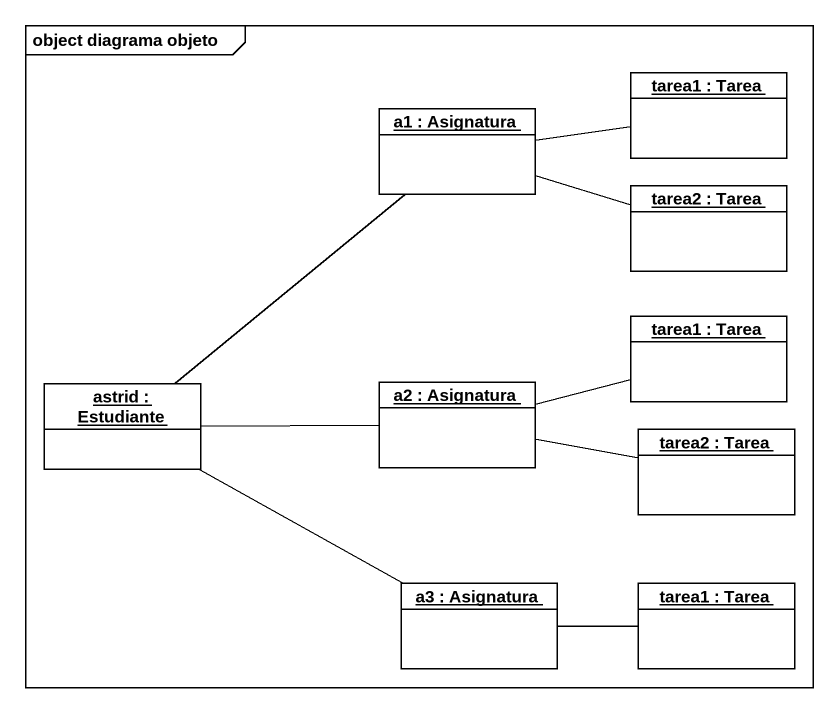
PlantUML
@startuml
mainframe object diagrama objeto
hide circle
hide empty members
object "tarea1 : Tarea" as tarea1
object "a1 : Asignatura" as a1
object "tarea2 : Tarea" as tarea2
object "astrid : Estudiante" as astrid
object "a2 : Asignatura" as a2
object "tarea1 : Tarea" as tarea1_2
object "tarea2 : Tarea" as tarea2_2
object "a3 : Asignatura" as a3
object "tarea1 : Tarea" as tarea1_3
a1 -right- tarea1
a1 -right- tarea2
astrid -up- a1
astrid -right- a2
astrid -right- a3
a2 -right- tarea1_2
a2 -right- tarea2_2
a3 -right- tarea1_3
@enduml
